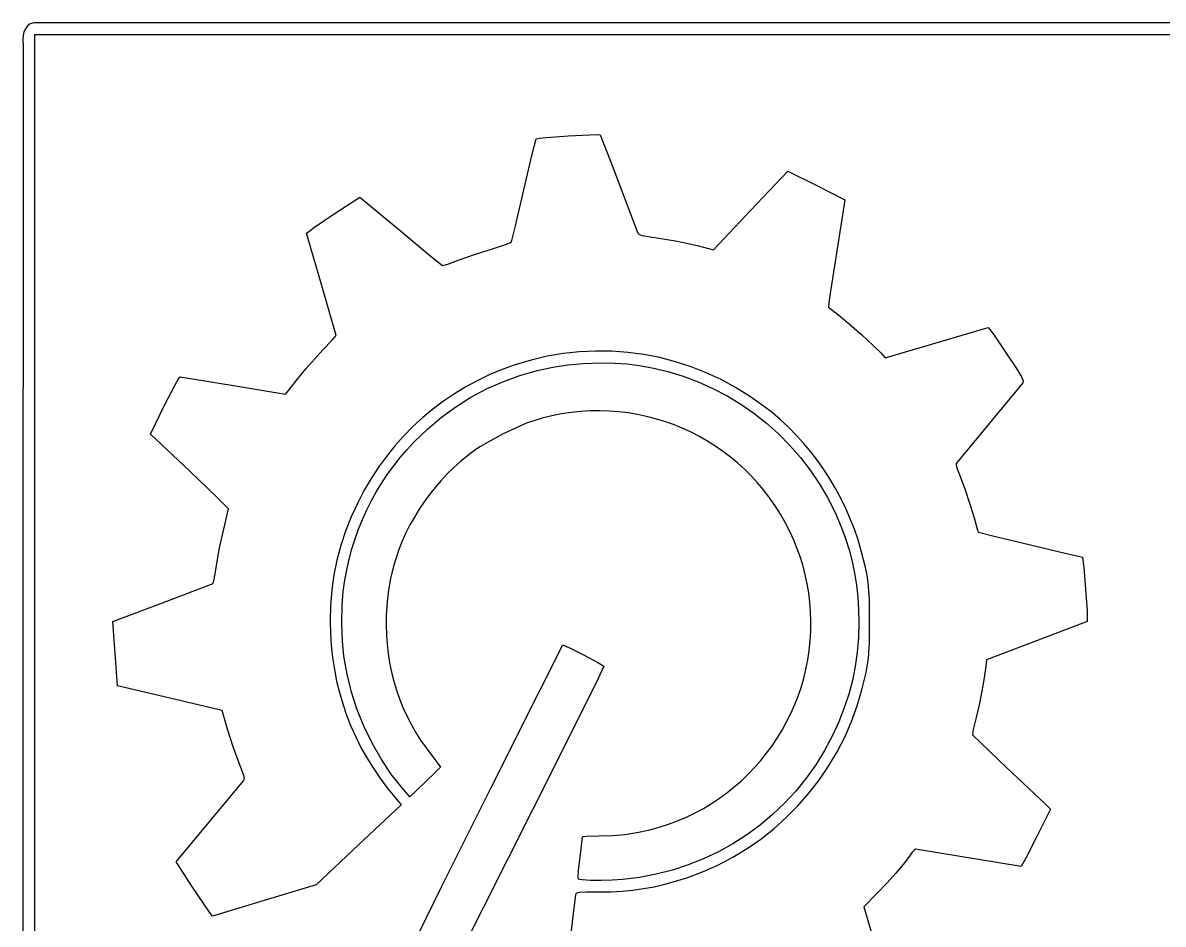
# Model space of a CAD drawing. Extents: x -345 to 336, y -177 to 157.
# Drawn here: x -344.8 to -73.1, y -57.3 to 157.4 of the extents above; entities that cross this region are included whole.
import ezdxf

# ---------------------------------------------------------------- set-up
doc = ezdxf.new("R2010")
doc.units = 0
for name, color, linetype in [('border', 7, 'CONTINUOUS'), ('gray', 7, 'CONTINUOUS'), ('orange', 7, 'CONTINUOUS')]:
    doc.layers.add(name, color=color, linetype=linetype)

msp = doc.modelspace()

# ---------------------------------------------------------------- linework, layer by layer
at = {"layer": 'border', "color": 1}
for p, q in [((-344.545835, 155.18), (-344.739807, 154.315791)), ((-344.217385, 155.962238), (-344.545835, 155.18)), ((-343.730185, 156.614999), (-344.217385, 155.962238)), ((-343.059964, 157.090769), (-343.730185, 156.614999)), ((-342.18245, 157.342045), (-343.059964, 157.090769)), ((230.922695, 157.359684), (-342.18245, 157.342045)), ((-344.739807, 154.315791), (-344.823598, 153.417119)), ((-344.823598, 153.417119), (-344.757728, 151.70642)), ((-341.99099, 154.541752), (333.096221, 154.541752)), ((-341.99099, -173.879035), (-341.99099, 154.541752)), ((-344.757728, 151.70642), (-344.820579, -11.144813)), ((-344.820579, -11.144813), (-344.801952, -173.995671))]:
    msp.add_line(p, q, dxfattribs=at)
at = {"layer": 'gray', "color": 7}
for p, q in [((-214.853139, 130.443973), (-209.692311, 130.696091)), ((-209.692311, 130.696091), (-207.957956, 130.728592)), ((-207.957956, 130.728592), (-207.238481, 130.671704)), ((-207.238481, 130.671704), (-204.221907, 123.010471)), ((-223.404712, 126.098569), (-222.475738, 129.758611)), ((-222.475738, 129.758611), (-221.752787, 129.901937)), ((-221.752787, 129.901937), (-220.015954, 130.077448)), ((-220.015954, 130.077448), (-214.853139, 130.443973)), ((-225.405196, 117.570646), (-223.404712, 126.098569)), ((-204.221907, 123.010471), (-198.404203, 107.629222)), ((-171.384155, 112.655628), (-162.551048, 122.034363)), ((-162.551048, 122.034363), (-155.759362, 118.667918)), ((-227.417317, 108.985779), (-225.405196, 117.570646)), ((-155.759362, 118.667918), (-148.891063, 115.224866)), ((-270.843087, 111.712272), (-264.489108, 115.872772)), ((-264.489108, 115.872772), (-254.82946, 107.805159)), ((-148.891063, 115.224866), (-150.929094, 102.483859)), ((-275.331298, 108.680641), (-270.843087, 111.712272)), ((-180.217262, 103.276904), (-171.384155, 112.655628)), ((-228.374267, 105.188875), (-227.417317, 108.985779)), ((-277.19955, 107.234308), (-276.697197, 107.685864)), ((-273.674256, 95.03768), (-277.19955, 107.234308)), ((-276.697197, 107.685864), (-275.331298, 108.680641)), ((-254.82946, 107.805159), (-247.906715, 102.066057)), ((-198.404203, 107.629222), (-198.223415, 107.266115)), ((-198.223415, 107.266115), (-197.9808, 107.004862)), ((-197.9808, 107.004862), (-197.656639, 106.830307)), ((-197.656639, 106.830307), (-197.231209, 106.727268)), ((-197.231209, 106.727268), (-189.278734, 105.413636)), ((-236.976895, 102.277865), (-232.870815, 103.570725)), ((-232.870815, 103.570725), (-229.779912, 104.553762)), ((-229.779912, 104.553762), (-228.792662, 104.941366)), ((-228.792662, 104.941366), (-228.374267, 105.188875)), ((-189.278734, 105.413636), (-186.235233, 104.803105)), ((-186.235233, 104.803105), (-183.765757, 104.214531)), ((-183.765757, 104.214531), (-180.217262, 103.276904)), ((-247.906715, 102.066057), (-244.827278, 99.596726)), ((-243.509811, 99.920858), (-240.823287, 100.897911)), ((-240.823287, 100.897911), (-236.976895, 102.277865)), ((-150.929094, 102.483859), (-152.357526, 93.476822)), ((-244.827278, 99.596726), (-244.405367, 99.655823)), ((-244.405367, 99.655823), (-243.509811, 99.920858)), ((-270.146478, 82.913046), (-273.674256, 95.03768)), ((-152.357526, 93.476822), (-152.741441, 90.687986)), ((-152.741441, 90.687986), (-152.822331, 89.605692)), ((-152.822331, 89.605692), (-150.393191, 87.705208)), ((-150.393191, 87.705208), (-147.892544, 85.66539)), ((-147.892544, 85.66539), (-144.899129, 83.054016)), ((-127.200922, 81.186637), (-114.783145, 84.814349)), ((-114.783145, 84.814349), (-114.34169, 84.315747)), ((-114.34169, 84.315747), (-113.348335, 82.954392)), ((-273.287414, 79.446313), (-271.069127, 81.793414)), ((-271.069127, 81.793414), (-270.146478, 82.913046)), ((-144.899129, 83.054016), (-142.1444, 80.525136)), ((-113.348335, 82.954392), (-110.294996, 78.475441)), ((-275.343397, 77.261829), (-273.287414, 79.446313)), ((-212.185865, 79.017674), (-216.04763, 78.598489)), ((-208.319305, 79.201542), (-212.185865, 79.017674)), ((-204.458039, 79.151814), (-208.319305, 79.201542)), ((-200.612163, 78.8701), (-204.458039, 79.151814)), ((-196.791783, 78.358093), (-200.612163, 78.8701)), ((-142.1444, 80.525136), (-140.35981, 78.732884)), ((-139.336478, 77.563919), (-127.200922, 81.186637)), ((-277.409032, 74.918227), (-275.343397, 77.261829)), ((-223.716367, 77.047594), (-227.503149, 75.912581)), ((-219.894497, 77.942351), (-223.716367, 77.047594)), ((-216.04763, 78.598489), (-219.894497, 77.942351)), ((-193.006991, 77.617429), (-196.791783, 78.358093)), ((-189.267888, 76.649801), (-193.006991, 77.617429)), ((-185.584567, 75.456876), (-189.267888, 76.649801)), ((-140.35981, 78.732884), (-139.336478, 77.563919)), ((-110.294996, 78.475441), (-108.024097, 75.01898)), ((-279.456634, 72.447908), (-277.409032, 74.918227)), ((-233.520274, 73.570955), (-236.41037, 72.191311)), ((-230.549927, 74.812478), (-233.520274, 73.570955)), ((-227.503149, 75.912581), (-230.549927, 74.812478)), ((-181.967127, 74.04029), (-185.584567, 75.456876)), ((-178.425664, 72.401708), (-181.967127, 74.04029)), ((-108.024097, 75.01898), (-106.814084, 73.047037)), ((-311.057516, 66.278812), (-308.540206, 71.185641)), ((-308.540206, 71.185641), (-307.731668, 72.583741)), ((-307.731668, 72.583741), (-307.337545, 73.069671)), ((-307.337545, 73.069671), (-294.581862, 70.969882)), ((-294.581862, 70.969882), (-282.187227, 68.921061)), ((-281.458518, 69.88327), (-279.456634, 72.447908)), ((-239.216404, 70.676879), (-241.934557, 69.031043)), ((-236.41037, 72.191311), (-239.216404, 70.676879)), ((-174.970276, 70.542795), (-178.425664, 72.401708)), ((-106.516591, 71.638325), (-122.365824, 52.443573)), ((-106.814084, 73.047037), (-106.399923, 72.080003)), ((-106.408474, 71.823463), (-106.516591, 71.638325)), ((-106.399923, 72.080003), (-106.408474, 71.823463)), ((-282.187227, 68.921061), (-281.458518, 69.88327)), ((-241.934557, 69.031043), (-244.561013, 67.257079)), ((-171.611061, 68.465244), (-174.970276, 70.542795)), ((-168.358114, 66.170693), (-171.611061, 68.465244)), ((-314.416412, 59.436983), (-311.057516, 66.278812)), ((-247.091959, 65.358344), (-249.523575, 63.338169)), ((-244.561013, 67.257079), (-247.091959, 65.358344)), ((-166.284718, 64.542581), (-168.358114, 66.170693)), ((-249.523575, 63.338169), (-251.852049, 61.199913)), ((-164.284457, 62.830903), (-166.284718, 64.542581)), ((-162.35919, 61.038453), (-164.284457, 62.830903)), ((-251.852049, 61.199913), (-254.073561, 58.946848)), ((-160.510776, 59.167913), (-162.35919, 61.038453)), ((-305.122552, 50.652817), (-314.416412, 59.436983)), ((-254.073561, 58.946848), (-256.184298, 56.582362)), ((-158.741073, 57.222103), (-160.510776, 59.167913)), ((-157.051942, 55.203707), (-158.741073, 57.222103)), ((-256.184298, 56.582362), (-258.180442, 54.109785)), ((-155.445243, 53.115516), (-157.051942, 55.203707)), ((-258.180442, 54.109785), (-260.058179, 51.532447)), ((-153.922832, 50.96027), (-155.445243, 53.115516)), ((-122.365824, 52.443573), (-122.368364, 52.094408)), ((-122.368364, 52.094408), (-122.20336, 51.408128)), ((-298.558768, 44.381416), (-305.122552, 50.652817)), ((-260.058179, 51.532447), (-261.813692, 48.85365)), ((-152.486569, 48.740705), (-153.922832, 50.96027)), ((-122.20336, 51.408128), (-121.462549, 49.339129)), ((-121.462549, 49.339129), (-120.338486, 46.343058)), ((-261.813692, 48.85365), (-263.443167, 46.076753)), ((-151.138311, 46.459587), (-152.486569, 48.740705)), ((-149.879922, 44.119655), (-151.138311, 46.459587)), ((-120.338486, 46.343058), (-119.12024, 42.75638)), ((-295.828692, 41.638611), (-298.558768, 44.381416)), ((-263.443167, 46.076753), (-264.942783, 43.205085)), ((-148.713258, 41.723644), (-149.879922, 44.119655)), ((-296.95061, 36.803523), (-295.828692, 41.638611)), ((-264.942783, 43.205085), (-266.536856, 39.7414)), ((-147.640178, 39.274322), (-148.713258, 41.723644)), ((-119.12024, 42.75638), (-118.099578, 39.474249)), ((-266.536856, 39.7414), (-267.901014, 36.300293)), ((-146.662541, 36.774454), (-147.640178, 39.274322)), ((-118.099578, 39.474249), (-117.56828, 37.391844)), ((-297.915443, 32.349069), (-296.95061, 36.803523)), ((-267.901014, 36.300293), (-269.04061, 32.85879)), ((-145.782208, 34.22675), (-146.662541, 36.774454)), ((-117.56828, 37.391844), (-117.351838, 36.551753)), ((-117.351838, 36.551753), (-117.076336, 36.063339)), ((-117.076336, 36.063339), (-113.305249, 35.075646)), ((-269.04061, 32.85879), (-269.960999, 29.39392)), ((-145.001034, 31.633974), (-145.782208, 34.22675)), ((-113.305249, 35.075646), (-104.684534, 33.035066)), ((-104.684534, 33.035066), (-96.074809, 31.013565)), ((-298.659776, 28.106196), (-297.915443, 32.349069)), ((-143.989391, 27.639937), (-145.001034, 31.633974)), ((-96.074809, 31.013565), (-92.330154, 30.07162)), ((-92.330154, 30.07162), (-92.181976, 29.372781)), ((-299.132046, 25.167078), (-298.659776, 28.106196)), ((-269.960999, 29.39392), (-270.667539, 25.882737)), ((-143.641626, 25.840375), (-143.989391, 27.639937)), ((-92.181976, 29.372781), (-91.984452, 27.646005)), ((-91.984452, 27.646005), (-91.543358, 22.474198)), ((-299.442858, 23.847153), (-299.132046, 25.167078)), ((-270.667539, 25.882737), (-271.16558, 22.302296)), ((-143.383545, 24.039967), (-143.641626, 25.840375)), ((-311.494339, 19.230844), (-299.442858, 23.847153)), ((-271.16558, 22.302296), (-271.460476, 18.629626)), ((-143.089387, 20.038931), (-143.383545, 24.039967)), ((-91.543358, 22.474198), (-91.210824, 17.287151)), ((-323.350015, 14.781385), (-311.494339, 19.230844)), ((-143.012812, 14.841752), (-143.089387, 20.038931)), ((-271.460476, 18.629626), (-271.557586, 14.841752)), ((-91.210824, 17.287151), (-91.149006, 15.541381)), ((-322.85051, 7.141268), (-323.350015, 14.781385)), ((-271.557586, 14.841752), (-271.496039, 11.927333)), ((-143.070303, 9.77965), (-143.012812, 14.841752)), ((-91.190815, 14.8159), (-103.269531, 10.172391)), ((-91.149006, 15.541381), (-91.190815, 14.8159)), ((-271.496039, 11.927333), (-271.311807, 9.044687)), ((-271.311807, 9.044687), (-271.00552, 6.195456)), ((-143.319466, 6.065465), (-143.070303, 9.77965)), ((-103.269531, 10.172391), (-115.180285, 5.695838)), ((-322.283751, -0.544659), (-322.85051, 7.141268)), ((-271.00552, 6.195456), (-270.577793, 3.381362)), ((-143.877603, 2.665477), (-143.319466, 6.065465)), ((-115.180285, 5.695838), (-115.355373, 4.130465)), ((-270.577793, 3.381362), (-270.029251, 0.604126)), ((-115.355373, 4.130465), (-115.73462, 1.365816)), ((-270.029251, 0.604126), (-269.36052, -2.134558)), ((-144.862011, -1.453979), (-143.877603, 2.665477)), ((-115.73462, 1.365816), (-116.283314, -1.806023)), ((-309.810545, -3.469356), (-322.283751, -0.544659)), ((-269.36052, -2.134558), (-268.572217, -4.833026)), ((-145.984891, -5.306651), (-144.862011, -1.453979)), ((-116.283314, -1.806023), (-116.941566, -5.065859)), ((-297.334093, -6.418776), (-309.810545, -3.469356)), ((-268.572217, -4.833026), (-267.664969, -7.489556)), ((-147.349631, -9.06571), (-145.984891, -5.306651)), ((-116.941566, -5.065859), (-117.649475, -8.094555)), ((-296.007113, -10.86705), (-297.334093, -6.418776)), ((-267.664969, -7.489556), (-266.639393, -10.102482)), ((-117.649475, -8.094555), (-118.319437, -10.90357)), ((-294.686623, -15.054804), (-296.007113, -10.86705)), ((-266.639393, -10.102482), (-265.496119, -12.670055)), ((-148.946867, -12.721109), (-147.349631, -9.06571)), ((-265.496119, -12.670055), (-264.23576, -15.190638)), ((-150.76724, -16.262828), (-148.946867, -12.721109)), ((-118.319437, -10.90357), (-118.544267, -12.199788)), ((-118.544267, -12.199788), (-110.408776, -19.989516)), ((-293.276218, -18.975746), (-294.686623, -15.054804)), ((-264.23576, -15.190638), (-262.858947, -17.662481)), ((-152.801388, -19.680794), (-150.76724, -16.262828)), ((-292.499852, -20.986579), (-293.276218, -18.975746)), ((-262.858947, -17.662481), (-261.366296, -20.083892)), ((-292.110809, -22.177049), (-292.499852, -20.986579)), ((-261.366296, -20.083892), (-259.758431, -22.453232)), ((-155.039949, -22.964985), (-152.801388, -19.680794)), ((-110.408776, -19.989516), (-101.142955, -28.75215)), ((-300.463797, -33.084571), (-292.220001, -23.194122)), ((-292.220001, -23.194122), (-292.040423, -22.821447)), ((-292.040423, -22.821447), (-292.110809, -22.177049)), ((-259.758431, -22.453232), (-258.035978, -24.768724)), ((-157.473563, -26.105357), (-155.039949, -22.964985)), ((-258.035978, -24.768724), (-256.199555, -27.028731)), ((-256.199555, -27.028731), (-254.658046, -28.845847)), ((-160.092864, -29.09186), (-157.473563, -26.105357)), ((-254.658046, -28.845847), (-264.802019, -38.399267)), ((-162.888493, -31.91445), (-160.092864, -29.09186)), ((-101.142955, -28.75215), (-99.920467, -29.943974)), ((-165.851089, -34.563077), (-162.888493, -31.91445)), ((-99.920467, -29.943974), (-103.331306, -36.761108)), ((-308.289396, -42.487566), (-300.463797, -33.084571)), ((-168.971287, -37.027724), (-165.851089, -34.563077)), ((-172.239731, -39.298314), (-168.971287, -37.027724)), ((-103.331306, -36.761108), (-105.784921, -41.575706)), ((-264.802019, -38.399267), (-274.945989, -47.952687)), ((-175.647056, -41.36483), (-172.239731, -39.298314)), ((-132.869014, -40.18198), (-133.552537, -41.09082)), ((-132.383649, -39.668449), (-132.869014, -40.18198)), ((-131.988839, -39.462229), (-132.383649, -39.668449)), ((-131.576981, -39.475211), (-131.988839, -39.462229)), ((-106.894345, -43.578242), (-131.576981, -39.475211)), ((-304.528474, -48.258503), (-308.289396, -42.487566)), ((-182.840901, -44.845448), (-179.183899, -43.217224)), ((-179.183899, -43.217224), (-175.647056, -41.36483)), ((-135.053443, -43.066799), (-136.805018, -45.168198)), ((-133.552537, -41.09082), (-135.053443, -43.066799)), ((-105.784921, -41.575706), (-106.894345, -43.578242)), ((-186.608697, -46.239457), (-182.840901, -44.845448)), ((-136.805018, -45.168198), (-138.862322, -47.458516)), ((-300.203136, -54.691194), (-304.528474, -48.258503)), ((-274.945989, -47.952687), (-287.292344, -51.652818)), ((-199.414418, -49.180241), (-196.881595, -48.832599)), ((-196.881595, -48.832599), (-194.374795, -48.371138)), ((-194.374795, -48.371138), (-191.853834, -47.78945)), ((-191.853834, -47.78945), (-189.278531, -47.081015)), ((-189.278531, -47.081015), (-186.608697, -46.239457)), ((-138.862322, -47.458516), (-141.280413, -50.001253)), ((-214.702136, -63.979466), (-212.997598, -50.189778)), ((-212.997598, -50.189778), (-212.939334, -50.001931)), ((-212.939334, -50.001931), (-212.819076, -49.859267)), ((-212.819076, -49.859267), (-212.162246, -49.684741)), ((-212.162246, -49.684741), (-210.566401, -49.6165)), ((-210.566401, -49.6165), (-207.570843, -49.604929)), ((-207.570843, -49.604929), (-204.718858, -49.559942)), ((-204.718858, -49.559942), (-202.013442, -49.420553)), ((-202.013442, -49.420553), (-199.414418, -49.180241)), ((-141.280413, -50.001253), (-144.371224, -53.178568)), ((-287.292344, -51.652818), (-299.638692, -55.352949)), ((-144.371224, -53.178568), (-140.75596, -65.358601)), ((-299.638692, -55.352949), (-300.203136, -54.691194))]:
    msp.add_line(p, q, dxfattribs=at)
at = {"layer": 'orange', "color": 1}
for p, q in [((-214.93377, 75.949721), (-211.250104, 76.26629)), ((-211.250104, 76.26629), (-207.259623, 76.366196)), ((-207.259623, 76.366196), (-203.797309, 76.311586)), ((-203.797309, 76.311586), (-200.827756, 76.123993)), ((-200.827756, 76.123993), (-197.968718, 75.767744)), ((-226.405265, 73.359373), (-222.218837, 74.565788)), ((-222.218837, 74.565788), (-218.520165, 75.391288)), ((-218.520165, 75.391288), (-214.93377, 75.949721)), ((-197.968718, 75.767744), (-194.83795, 75.207166)), ((-194.83795, 75.207166), (-191.097377, 74.334112)), ((-191.097377, 74.334112), (-187.43214, 73.221338)), ((-234.29908, 70.176894), (-230.429864, 71.897659)), ((-230.429864, 71.897659), (-226.405265, 73.359373)), ((-187.43214, 73.221338), (-183.852526, 71.877537)), ((-183.852526, 71.877537), (-180.368818, 70.311344)), ((-241.597138, 65.943222), (-238.019356, 68.193323)), ((-238.019356, 68.193323), (-234.29908, 70.176894)), ((-180.368818, 70.311344), (-176.991298, 68.531369)), ((-176.991298, 68.531369), (-173.730254, 66.546302)), ((-245.038866, 63.422836), (-241.597138, 65.943222)), ((-173.730254, 66.546302), (-170.595967, 64.364809)), ((-248.350989, 60.628441), (-245.038866, 63.422836)), ((-223.297592, 62.522011), (-224.816921, 61.979185)), ((-221.02287, 63.191894), (-223.297592, 62.522011)), ((-218.740677, 63.752302), (-221.02287, 63.191894)), ((-216.454087, 64.204563), (-218.740677, 63.752302)), ((-214.166176, 64.550032), (-216.454087, 64.204563)), ((-211.880013, 64.790005), (-214.166176, 64.550032)), ((-209.598678, 64.925782), (-211.880013, 64.790005)), ((-207.325239, 64.958718), (-209.598678, 64.925782)), ((-205.062771, 64.890109), (-207.325239, 64.958718)), ((-202.814357, 64.721312), (-205.062771, 64.890109)), ((-200.583061, 64.453596), (-202.814357, 64.721312)), ((-198.37196, 64.088316), (-200.583061, 64.453596)), ((-196.184131, 63.62677), (-198.37196, 64.088316)), ((-194.022641, 63.070312), (-196.184131, 63.62677)), ((-191.890568, 62.420213), (-194.022641, 63.070312)), ((-170.595967, 64.364809), (-167.598722, 61.995469)), ((-251.539951, 57.556311), (-248.350989, 60.628441)), ((-226.558012, 61.260506), (-230.379047, 59.460295)), ((-224.816921, 61.979185), (-226.558012, 61.260506)), ((-189.79099, 61.677856), (-191.890568, 62.420213)), ((-187.726972, 60.84451), (-189.79099, 61.677856)), ((-185.701599, 59.921503), (-187.726972, 60.84451)), ((-183.717935, 58.910159), (-185.701599, 59.921503)), ((-167.598722, 61.995469), (-164.748805, 59.447002)), ((-253.25488, 55.723701), (-251.539951, 57.556311)), ((-234.107829, 57.450816), (-235.733604, 56.470574)), ((-230.379047, 59.460295), (-234.107829, 57.450816)), ((-181.77906, 57.811835), (-183.717935, 58.910159)), ((-179.888047, 56.6278), (-181.77906, 57.811835)), ((-164.748805, 59.447002), (-162.056496, 56.728017)), ((-254.884913, 53.833913), (-253.25488, 55.723701)), ((-237.091491, 55.561536), (-238.820099, 54.261592)), ((-235.733604, 56.470574), (-237.091491, 55.561536)), ((-178.047969, 55.35938), (-179.888047, 56.6278)), ((-176.261897, 54.007931), (-178.047969, 55.35938)), ((-162.056496, 56.728017), (-159.53208, 53.847177)), ((-257.888029, 49.887571), (-256.429485, 51.888132)), ((-256.429485, 51.888132), (-254.884913, 53.833913)), ((-240.49217, 52.887142), (-242.105028, 51.441995)), ((-238.820099, 54.261592), (-240.49217, 52.887142)), ((-174.532911, 52.574722), (-176.261897, 54.007931)), ((-172.864083, 51.061136), (-174.532911, 52.574722)), ((-159.53208, 53.847177), (-157.18584, 50.813119)), ((-259.259982, 47.833417), (-257.888029, 49.887571)), ((-243.656005, 49.929961), (-245.142436, 48.354851)), ((-242.105028, 51.441995), (-243.656005, 49.929961)), ((-171.258487, 49.468443), (-172.864083, 51.061136)), ((-169.719196, 47.797998), (-171.258487, 49.468443)), ((-157.18584, 50.813119), (-155.028065, 47.634507)), ((-260.544778, 45.726825), (-259.259982, 47.833417)), ((-246.561644, 46.720445), (-247.910965, 45.030555)), ((-245.142436, 48.354851), (-246.561644, 46.720445)), ((-168.249281, 46.051071), (-169.719196, 47.797998)), ((-155.028065, 47.634507), (-153.069033, 44.320004)), ((-262.850636, 41.361102), (-261.741852, 43.568983)), ((-261.741852, 43.568983), (-260.544778, 45.726825)), ((-247.910965, 45.030555), (-249.187724, 43.28899)), ((-166.851827, 44.229044), (-168.249281, 46.051071)), ((-165.529892, 42.333188), (-166.851827, 44.229044)), ((-153.069033, 44.320004), (-151.31903, 40.878219)), ((-263.87057, 39.104368), (-262.850636, 41.361102)), ((-250.389255, 41.49956), (-251.512886, 39.666047)), ((-249.187724, 43.28899), (-250.389255, 41.49956)), ((-164.286565, 40.364857), (-165.529892, 42.333188)), ((-151.31903, 40.878219), (-149.788341, 37.317845)), ((-264.801082, 36.799911), (-263.87057, 39.104368)), ((-251.512886, 39.666047), (-252.555948, 37.792289)), ((-163.124907, 38.32535), (-164.286565, 40.364857)), ((-162.048001, 36.215993), (-163.124907, 38.32535)), ((-265.641613, 34.449), (-264.801082, 36.799911)), ((-253.515772, 35.882068), (-254.389687, 33.939165)), ((-252.555948, 37.792289), (-253.515772, 35.882068)), ((-161.104199, 34.155601), (-162.048001, 36.215993)), ((-149.788341, 37.317845), (-148.785295, 34.577129)), ((-266.391593, 32.052764), (-265.641613, 34.449)), ((-254.389687, 33.939165), (-255.175024, 31.967448)), ((-160.265948, 32.105821), (-161.104199, 34.155601)), ((-148.785295, 34.577129), (-147.923651, 31.829921)), ((-267.050461, 29.612388), (-266.391593, 32.052764)), ((-255.86911, 29.970669), (-256.469278, 27.952639)), ((-255.175024, 31.967448), (-255.86911, 29.970669)), ((-159.530042, 30.055364), (-160.265948, 32.105821)), ((-158.893279, 27.992941), (-159.530042, 30.055364)), ((-147.923651, 31.829921), (-147.201269, 29.064595)), ((-267.617648, 27.129087), (-267.050461, 29.612388)), ((-256.469278, 27.952639), (-257.202367, 24.997829)), ((-158.352453, 25.90729), (-158.893279, 27.992941)), ((-147.201269, 29.064595), (-146.616019, 26.269551)), ((-268.474723, 22.038419), (-268.092592, 24.604044)), ((-268.092592, 24.604044), (-267.617648, 27.129087)), ((-257.202367, 24.997829), (-257.706963, 22.263011)), ((-157.904366, 23.787096), (-158.352453, 25.90729)), ((-146.616019, 26.269551), (-146.165762, 23.433104)), ((-268.736832, 18.586813), (-268.474723, 22.038419)), ((-257.706963, 22.263011), (-258.027754, 19.447703)), ((-157.545809, 21.621068), (-157.904366, 23.787096)), ((-146.165762, 23.433104), (-145.848364, 20.543713)), ((-258.027754, 19.447703), (-258.209421, 16.251452)), ((-157.273583, 19.397976), (-157.545809, 21.621068)), ((-157.0898, 17.063038), (-157.273583, 19.397976)), ((-145.848364, 20.543713), (-145.661682, 17.589721)), ((-268.795432, 14.363137), (-268.736832, 18.586813)), ((-157.014743, 14.741089), (-157.0898, 17.063038)), ((-145.661682, 17.589721), (-145.603587, 14.559535)), ((-268.657386, 10.100086), (-268.795432, 14.363137)), ((-258.209421, 16.251452), (-258.245283, 13.934187)), ((-258.245283, 13.934187), (-258.183592, 11.640342)), ((-157.046411, 12.434966), (-157.014743, 14.741089)), ((-145.603587, 14.559535), (-145.699669, 10.939753)), ((-258.183592, 11.640342), (-258.024861, 9.371501)), ((-157.182812, 10.147499), (-157.046411, 12.434966)), ((-145.699669, 10.939753), (-145.97921, 7.449229)), ((-268.329551, 6.530313), (-268.657386, 10.100086)), ((-258.024861, 9.371501), (-257.769606, 7.129273)), ((-221.514966, -1.456632), (-216.097558, 9.197313)), ((-216.097558, 9.197313), (-214.388302, 8.43616)), ((-214.388302, 8.43616), (-211.063417, 6.744125)), ((-157.421947, 7.881537), (-157.182812, 10.147499)), ((-267.562189, 2.219679), (-268.329551, 6.530313)), ((-257.769606, 7.129273), (-257.418338, 4.915212)), ((-211.063417, 6.744125), (-207.822278, 5.008373)), ((-158.200437, 3.425445), (-157.761821, 5.639902)), ((-157.761821, 5.639902), (-157.421947, 7.881537)), ((-145.97921, 7.449229), (-146.448918, 4.059147)), ((-257.418338, 4.915212), (-256.971566, 2.730925)), ((-256.971566, 2.730925), (-256.429809, 0.577936)), ((-206.364259, 4.116043), (-207.826373, 1.020348)), ((-207.822278, 5.008373), (-206.364259, 4.116043)), ((-158.735801, 1.240989), (-158.200437, 3.425445)), ((-146.448918, 4.059147), (-147.11551, 0.740722)), ((-266.490329, -2.043739), (-267.562189, 2.219679)), ((-256.429809, 0.577936), (-255.793579, -1.542146)), ((-207.826373, 1.020348), (-211.683374, -6.791761)), ((-159.365916, -0.910617), (-158.735801, 1.240989)), ((-147.11551, 0.740722), (-147.985697, -2.534862)), ((-265.128832, -6.226357), (-266.490329, -2.043739)), ((-255.793579, -1.542146), (-255.063382, -3.62774)), ((-233.296748, -24.916298), (-221.514966, -1.456632)), ((-160.088783, -3.026522), (-159.365916, -0.910617)), ((-147.985697, -2.534862), (-149.066194, -5.79642)), ((-255.063382, -3.62774), (-254.239739, -5.677294)), ((-161.804796, -7.139995), (-160.902407, -5.103931)), ((-160.902407, -5.103931), (-160.088783, -3.026522)), ((-263.492561, -10.294534), (-265.128832, -6.226357)), ((-254.239739, -5.677294), (-253.323158, -7.689171)), ((-253.323158, -7.689171), (-252.314154, -9.661848)), ((-211.683374, -6.791761), (-223.406022, -30.240646)), ((-162.793948, -9.131863), (-161.804796, -7.139995)), ((-149.066194, -5.79642), (-150.363713, -9.072766)), ((-261.596378, -14.214657), (-263.492561, -10.294534)), ((-252.314154, -9.661848), (-251.213239, -11.593716)), ((-163.867869, -11.076713), (-162.793948, -9.131863)), ((-150.363713, -9.072766), (-151.88497, -12.392687)), ((-251.213239, -11.593716), (-250.020923, -13.483222)), ((-250.020923, -13.483222), (-248.737724, -15.328786)), ((-166.262036, -14.813956), (-165.024565, -12.971666)), ((-165.024565, -12.971666), (-163.867869, -11.076713)), ((-151.88497, -12.392687), (-153.762179, -15.939543)), ((-259.455147, -17.953142), (-261.596378, -14.214657)), ((-248.737724, -15.328786), (-247.364151, -17.128799)), ((-167.578289, -16.600677), (-166.262036, -14.813956)), ((-153.762179, -15.939543), (-155.852018, -19.331007)), ((-257.083732, -21.476376), (-259.455147, -17.953142)), ((-247.364151, -17.128799), (-245.91406, -19.000412)), ((-245.91406, -19.000412), (-245.310928, -19.889045)), ((-170.439151, -19.996177), (-168.971327, -18.329034)), ((-168.971327, -18.329034), (-167.578289, -16.600677)), ((-254.496993, -24.750718), (-257.083732, -21.476376)), ((-246.383505, -21.031453), (-248.962254, -23.513202)), ((-245.310928, -19.889045), (-246.383505, -21.031453)), ((-173.59118, -23.135504), (-171.979768, -21.599284)), ((-171.979768, -21.599284), (-170.439151, -19.996177)), ((-155.852018, -19.331007), (-158.144506, -22.560307)), ((-248.962254, -23.513202), (-252.613586, -26.948721)), ((-175.271393, -24.601987), (-173.59118, -23.135504)), ((-158.144506, -22.560307), (-160.629668, -25.620527)), ((-252.613586, -26.948721), (-254.496993, -24.750718)), ((-245.052277, -48.428344), (-233.296748, -24.916298)), ((-178.830232, -27.314453), (-177.018411, -25.995911)), ((-177.018411, -25.995911), (-175.271393, -24.601987)), ((-160.629668, -25.620527), (-163.297529, -28.504895)), ((-184.634584, -30.789342), (-182.640317, -29.714019)), ((-182.640317, -29.714019), (-180.704868, -28.554763)), ((-180.704868, -28.554763), (-178.830232, -27.314453)), ((-163.297529, -28.504895), (-166.138109, -31.206495)), ((-223.406022, -30.240646), (-235.180149, -53.581581)), ((-188.79159, -32.676958), (-186.685674, -31.777939)), ((-186.685674, -31.777939), (-184.634584, -30.789342)), ((-166.138109, -31.206495), (-169.141436, -33.718527)), ((-198.504548, -35.493535), (-195.418335, -34.808159)), ((-195.418335, -34.808159), (-193.159916, -34.19489)), ((-193.159916, -34.19489), (-190.950336, -33.483549)), ((-190.950336, -33.483549), (-188.79159, -32.676958)), ((-169.141436, -33.718527), (-172.29753, -36.034132)), ((-212.008703, -41.320465), (-211.444578, -36.593242)), ((-211.444578, -36.593242), (-211.247846, -36.42628)), ((-211.247846, -36.42628), (-210.596119, -36.317427)), ((-210.596119, -36.317427), (-207.5563, -36.240465)), ((-207.5563, -36.240465), (-204.241694, -36.17053)), ((-204.241694, -36.17053), (-201.335056, -35.934592)), ((-201.335056, -35.934592), (-198.504548, -35.493535)), ((-172.29753, -36.034132), (-175.596415, -38.146481)), ((-179.028113, -40.048743), (-182.582648, -41.734033)), ((-175.596415, -38.146481), (-179.028113, -40.048743)), ((-212.418227, -44.551345), (-212.008703, -41.320465)), ((-186.250044, -43.195521), (-190.020324, -44.426348)), ((-182.582648, -41.734033), (-186.250044, -43.195521)), ((-212.509775, -46.123407), (-212.418227, -44.551345)), ((-212.4188, -46.480192), (-212.509775, -46.123407)), ((-197.82963, -46.16876), (-201.848706, -46.666628)), ((-193.883511, -45.419714), (-197.82963, -46.16876)), ((-190.020324, -44.426348), (-193.883511, -45.419714)), ((-250.390925, -59.239487), (-245.052277, -48.428344)), ((-212.227318, -46.653703), (-212.4188, -46.480192)), ((-211.514814, -46.75931), (-212.227318, -46.653703)), ((-209.501974, -46.883121), (-211.514817, -46.759226)), ((-211.514817, -46.759226), (-211.514817, -46.759226)), ((-207.01401, -46.90711), (-209.501974, -46.883121)), ((-204.359925, -46.83393), (-207.01401, -46.90711)), ((-201.848706, -46.666628), (-204.359925, -46.83393)), ((-235.180149, -53.581581), (-239.101506, -61.258731))]:
    msp.add_line(p, q, dxfattribs=at)

doc.saveas('drawing.dxf')
